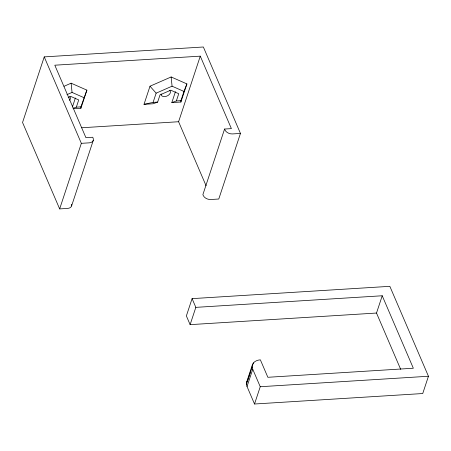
<?xml version="1.0" encoding="UTF-8"?>
<svg xmlns="http://www.w3.org/2000/svg" width="451" height="451" viewBox="0 0 451 451"><rect width="100%" height="100%" fill="white"/><g stroke="black" fill="none" stroke-linecap="round" stroke-linejoin="round"><path stroke-width="0.68" d="M190.119 324.647L186.37 315.914L192.087 298.635L389.844 286.329L428.45 376.258L422.734 393.537L254.527 404.006L247.03 386.541L246.449 384.258L246.68 382.082L252.397 364.803C253.558 361.516 257.121 360.061 260.362 359.825L267.86 377.29L413.336 368.236L382.228 295.766L195.835 307.362L190.119 324.647L376.512 313.045L382.228 295.766M246.449 384.258L252.165 366.979L252.397 364.803M59.656 208.914L81.343 143.333L89.304 142.837A6.151 4.138 18.3 0 0 93.109 138.119L92.737 137.245L85.915 137.668L54.808 65.203L200.283 56.149L231.391 128.62L224.575 129.042L202.882 194.623L203.26 195.497A6.151 4.138 18.3 0 0 210.814 199.511L218.774 199.015L240.462 133.434L203.356 46.994L44.237 56.894L22.55 122.475L59.656 208.914L67.611 208.418A6.151 4.138 18.3 0 0 71.619 204.275M72.431 106.938L75.396 97.974M73.107 108.347L76.343 107.152L78.733 99.93L70.728 96.407L68.208 97.512M73.209 108.736L80.898 108.257L80.892 106.87L86.896 90.138L71.123 83.187L64.076 86.271M80.898 108.257L86.896 90.138M71.596 205.932L93.284 140.351M171.825 102.602L176.358 100.928L178.748 93.712L170.743 90.183L160.026 94.873L157.641 102.095L153.103 103.764L144.01 104.333L150.003 86.209L171.138 76.963L186.911 83.914L180.919 102.033L171.825 102.602L175.433 91.683M144.01 104.333L153.092 102.377L156.142 93.165L172.068 86.192L183.952 91.429L180.907 100.646L180.919 102.033M206.096 185.789L178.596 121.731L200.283 56.149M250.13 372.853L247.712 380.165L246.68 382.082M252.983 364.211L253.423 362.88M247.03 386.541L252.746 369.262L252.165 366.979M254.527 404.006L260.244 386.727L252.746 369.262M183.952 91.429L186.911 83.914M66.957 94.648L72.047 92.416L83.937 97.653M76.343 107.152L80.892 106.87M153.092 102.377L157.641 102.095M176.358 100.928L180.907 100.646M81.608 127.768L178.596 121.731M240.462 133.434L232.507 133.93A6.151 4.138 18.3 0 1 224.948 129.916L224.575 129.042M260.244 386.727L428.45 376.258M169.706 90.431L169.982 90.702A4.922 3.129 -23.2 0 1 166.644 96.181A4.922 3.129 -23.2 0 1 161.108 93.983M150.003 86.209L156.142 93.165M376.512 313.045L400.68 369.341M192.087 298.635L195.835 307.362M44.237 56.894L81.343 143.333M171.138 76.963L172.068 86.192M71.123 83.187L72.047 92.416M69.691 96.655A4.922 3.129 -23.2 0 1 69.634 100.314"/></g></svg>
